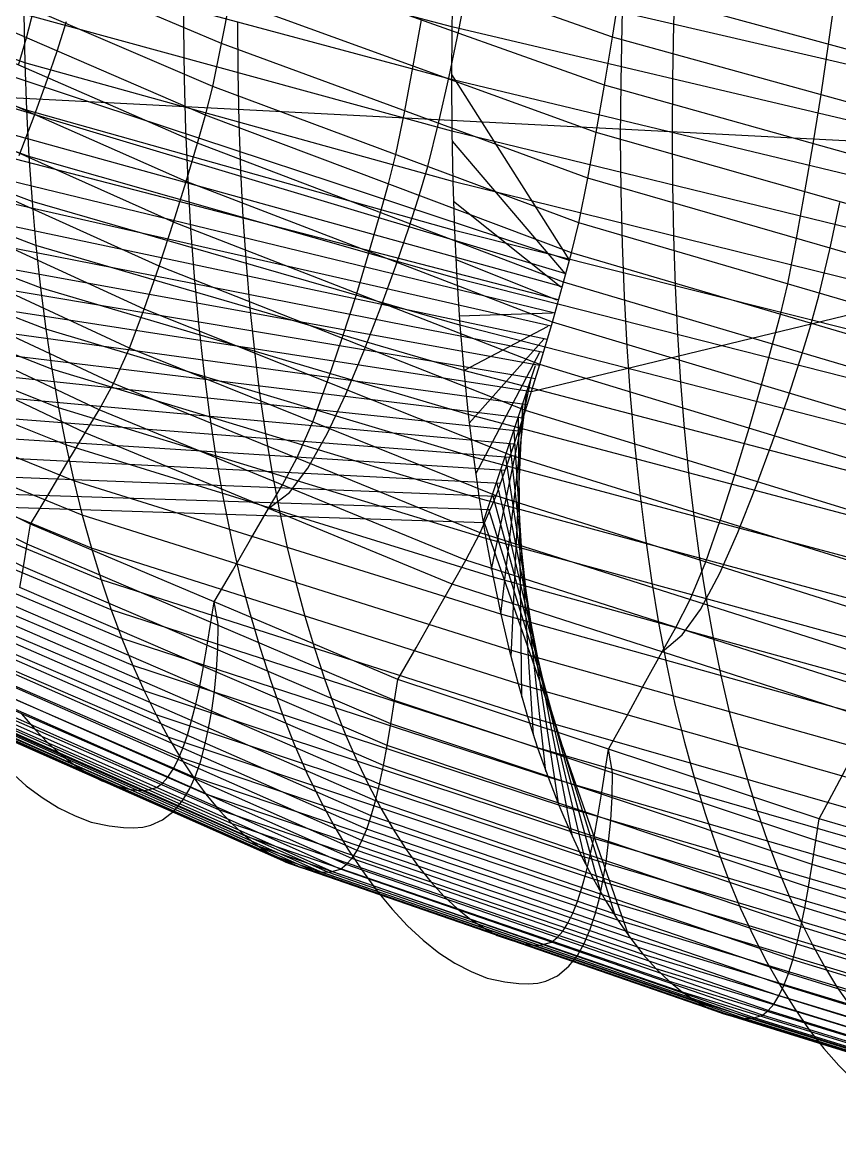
# Model space of a CAD drawing. Extents: x -530 to 530, y -2 to 255.
# Drawn here: x -439.52 to -407.68, y 42.26 to 86.35 of the extents above; entities that cross this region are included whole.
import ezdxf

# ---------------------------------------------------------------- set-up
doc = ezdxf.new("R2010")
doc.units = 0
doc.header["$MEASUREMENT"] = 0
doc.layers.add('default', color=7, linetype='Continuous')

msp = doc.modelspace()

# ---------------------------------------------------------------- linework, layer by layer
at = {"layer": 'default', "color": 3, "linetype": 'Continuous'}
for p, q in [((-431.764, 85.534, 181.745), (-445.717, 91.441, 195.62)), ((-416.525, 85.787, 167.937), (-430.787, 90.816, 182.266)), ((-432.112, 83.864, 181.542), (-446.065, 89.849, 195.442)), ((-418.206, 77.071, 166.852), (-453.791, 88.818, 160.356)), ((-432.4, 82.743, 181.354), (-446.352, 88.78, 195.277)), ((-416.837, 83.905, 167.757), (-431.101, 89.01, 182.107)), ((-432.712, 81.647, 181.141), (-446.664, 87.736, 195.088)), ((-416.525, 85.787, 167.937), (-416.226, 87.716, 168.1)), ((-399.973, 83.291, 155.194), (-416.226, 87.716, 168.1)), ((-418.345, 76.559, 166.747), (-453.709, 87.153, 160.566)), ((-431.764, 85.534, 181.745), (-431.428, 87.248, 181.933)), ((-417.16, 82.068, 167.561), (-431.428, 87.248, 181.933)), ((-433.151, 80.154, 180.837), (-447.103, 86.313, 194.818)), ((-418.486, 76.047, 166.639), (-453.624, 85.764, 160.756)), ((-416.837, 83.905, 167.757), (-416.525, 85.787, 167.937)), ((-400.266, 81.292, 155.011), (-416.525, 85.787, 167.937)), ((-432.112, 83.864, 181.542), (-431.764, 85.534, 181.745)), ((-417.494, 80.282, 167.35), (-431.764, 85.534, 181.745)), ((-433.641, 78.563, 180.493), (-447.593, 84.796, 194.512)), ((-418.629, 75.535, 166.528), (-453.536, 84.586, 160.934)), ((-432.4, 82.743, 181.354), (-432.112, 83.864, 181.542)), ((-417.84, 78.542, 167.123), (-432.112, 83.864, 181.542)), ((-417.16, 82.068, 167.561), (-416.837, 83.905, 167.757)), ((-400.572, 79.341, 154.81), (-416.837, 83.905, 167.757)), ((-418.773, 75.023, 166.417), (-453.43, 83.438, 161.125)), ((-434.205, 76.851, 180.086), (-448.157, 83.166, 194.15)), ((-432.712, 81.647, 181.141), (-432.4, 82.743, 181.354)), ((-418.125, 77.372, 166.915), (-432.4, 82.743, 181.354)), ((-418.918, 74.511, 166.305), (-453.31, 82.313, 161.329)), ((-417.494, 80.282, 167.35), (-417.16, 82.068, 167.561)), ((-400.889, 77.438, 154.591), (-417.16, 82.068, 167.561)), ((-433.151, 80.154, 180.837), (-432.712, 81.647, 181.141)), ((-418.434, 76.23, 166.679), (-432.712, 81.647, 181.141)), ((-419.068, 73.999, 166.187), (-453.179, 81.208, 161.541)), ((-434.791, 75.178, 179.655), (-448.742, 81.571, 193.766)), ((-417.84, 78.542, 167.123), (-417.494, 80.282, 167.35)), ((-401.216, 75.586, 154.357), (-417.494, 80.282, 167.35)), ((-419.218, 73.488, 166.07), (-453.035, 80.125, 161.765)), ((-435.363, 73.656, 179.227), (-449.313, 80.121, 193.384)), ((-433.641, 78.563, 180.493), (-433.151, 80.154, 180.837)), ((-418.871, 74.673, 166.342), (-433.151, 80.154, 180.837)), ((-419.369, 72.976, 165.951), (-452.873, 79.073, 162.003)), ((-435.983, 72.273, 178.741), (-449.933, 78.803, 192.95)), ((-434.205, 76.851, 180.086), (-433.641, 78.563, 180.493)), ((-419.357, 73.014, 165.961), (-433.641, 78.563, 180.493)), ((-418.125, 77.372, 166.915), (-417.84, 78.542, 167.123)), ((-401.555, 73.783, 154.105), (-417.84, 78.542, 167.123)), ((-419.53, 72.465, 165.822), (-452.701, 78.041, 162.249)), ((-436.546, 71.256, 178.281), (-450.495, 77.835, 192.537)), ((-418.434, 76.23, 166.679), (-418.125, 77.372, 166.915)), ((-401.835, 72.57, 153.876), (-418.125, 77.372, 166.915)), ((-419.69, 71.953, 165.694), (-452.519, 77.029, 162.504)), ((-437.089, 70.36, 177.831), (-451.037, 76.983, 192.133)), ((-434.791, 75.178, 179.655), (-434.205, 76.851, 180.086)), ((-419.917, 71.23, 165.511), (-434.205, 76.851, 180.086)), ((-419.851, 71.442, 165.565), (-452.289, 75.912, 162.812)), ((-418.871, 74.673, 166.342), (-418.434, 76.23, 166.679)), ((-402.139, 71.386, 153.616), (-418.434, 76.23, 166.679)), ((-435.363, 73.656, 179.227), (-434.791, 75.178, 179.655)), ((-420.499, 69.485, 165.036), (-434.791, 75.178, 179.655)), ((-420.017, 70.931, 165.43), (-452.045, 74.826, 163.132)), ((-419.357, 73.014, 165.961), (-418.871, 74.673, 166.342)), ((-402.567, 69.772, 153.246), (-418.871, 74.673, 166.342)), ((-420.188, 70.42, 165.291), (-451.786, 73.773, 163.463)), ((-435.983, 72.273, 178.741), (-435.363, 73.656, 179.227)), ((-421.067, 67.897, 164.564), (-435.363, 73.656, 179.227)), ((-419.917, 71.23, 165.511), (-419.357, 73.014, 165.961)), ((-403.044, 68.051, 152.828), (-419.357, 73.014, 165.961)), ((-420.358, 69.909, 165.152), (-451.514, 72.751, 163.804)), ((-436.546, 71.256, 178.281), (-435.983, 72.273, 178.741)), ((-421.683, 66.454, 164.029), (-435.983, 72.273, 178.741)), ((-420.53, 69.398, 165.01), (-451.229, 71.761, 164.155)), ((-437.089, 70.36, 177.831), (-436.546, 71.256, 178.281)), ((-422.242, 65.392, 163.524), (-436.546, 71.256, 178.281)), ((-420.499, 69.485, 165.036), (-419.917, 71.23, 165.511)), ((-403.594, 66.2, 152.335), (-419.917, 71.23, 165.511)), ((-420.713, 68.887, 164.858), (-450.927, 70.815, 164.52)), ((-422.782, 64.457, 163.03), (-437.089, 70.36, 177.831)), ((-420.895, 68.377, 164.706), (-450.613, 69.902, 164.893)), ((-421.067, 67.897, 164.564), (-420.499, 69.485, 165.036)), ((-404.165, 64.39, 151.815), (-420.499, 69.485, 165.036)), ((-421.08, 67.867, 164.552), (-450.288, 69.022, 165.274)), ((-421.297, 67.357, 164.364), (-449.985, 68.253, 165.625)), ((-421.514, 66.848, 164.175), (-449.767, 67.742, 165.874)), ((-421.683, 66.454, 164.029), (-421.067, 67.897, 164.564)), ((-404.722, 62.744, 151.298), (-421.067, 67.897, 164.564)), ((-422.242, 65.392, 163.524), (-421.683, 66.454, 164.029)), ((-405.326, 61.246, 150.714), (-421.683, 66.454, 164.029)), ((-422.782, 64.457, 163.03), (-422.242, 65.392, 163.524)), ((-405.875, 60.144, 150.163), (-422.242, 65.392, 163.524)), ((-406.404, 59.173, 149.626), (-422.782, 64.457, 163.03))]:
    msp.add_line(p, q, dxfattribs=at)
at = {"layer": 'default', "color": 5, "linetype": 'Continuous'}
for p, q in [((-422.785, 86.184, 128.483), (-439.469, 90.603, 143.414)), ((-439.437, 84.781, 143.905), (-453.832, 89.949, 160.227)), ((-422.802, 84.128, 128.625), (-439.486, 88.618, 143.552)), ((-422.744, 88.283, 128.365), (-422.785, 86.184, 128.483)), ((-405.545, 84.291, 113.282), (-422.744, 88.283, 128.365)), ((-439.372, 82.93, 144.119), (-453.767, 88.171, 160.429)), ((-439.278, 81.127, 144.36), (-453.674, 86.439, 160.656)), ((-439.475, 86.677, 143.716), (-439.437, 84.781, 143.905)), ((-422.79, 82.118, 128.796), (-439.475, 86.677, 143.716)), ((-422.785, 86.184, 128.483), (-422.802, 84.128, 128.625)), ((-405.585, 82.124, 113.402), (-422.785, 86.184, 128.483)), ((-439.155, 79.369, 144.627), (-453.551, 84.75, 160.906)), ((-439.437, 84.781, 143.905), (-439.372, 82.93, 144.119)), ((-422.753, 80.154, 128.994), (-439.437, 84.781, 143.905)), ((-422.802, 84.128, 128.625), (-422.79, 82.118, 128.796)), ((-405.601, 80.002, 113.548), (-422.802, 84.128, 128.625)), ((-439.004, 77.661, 144.92), (-453.4, 83.11, 161.18)), ((-439.372, 82.93, 144.119), (-439.278, 81.127, 144.36)), ((-422.689, 78.237, 129.219), (-439.372, 82.93, 144.119)), ((-422.79, 82.118, 128.796), (-422.753, 80.154, 128.994)), ((-405.589, 77.927, 113.726), (-422.79, 82.118, 128.796)), ((-438.826, 76.003, 145.239), (-453.221, 81.517, 161.477)), ((-439.278, 81.127, 144.36), (-439.155, 79.369, 144.627)), ((-422.596, 76.37, 129.474), (-439.278, 81.127, 144.36)), ((-438.62, 74.394, 145.582), (-453.014, 79.971, 161.797)), ((-422.753, 80.154, 128.994), (-422.689, 78.237, 129.219)), ((-405.552, 75.901, 113.932), (-422.753, 80.154, 128.994)), ((-439.155, 79.369, 144.627), (-439.004, 77.661, 144.92)), ((-422.476, 74.55, 129.757), (-439.155, 79.369, 144.627)), ((-438.385, 72.837, 145.951), (-452.779, 78.475, 162.14)), ((-422.689, 78.237, 129.219), (-422.596, 76.37, 129.474)), ((-405.489, 73.922, 114.168), (-422.689, 78.237, 129.219)), ((-439.004, 77.661, 144.92), (-438.826, 76.003, 145.239)), ((-422.328, 72.781, 130.068), (-439.004, 77.661, 144.92)), ((-438.126, 71.332, 146.342), (-452.519, 77.029, 162.504)), ((-422.596, 76.37, 129.474), (-422.476, 74.55, 129.757)), ((-405.398, 71.995, 114.435), (-422.596, 76.37, 129.474)), ((-438.826, 76.003, 145.239), (-438.62, 74.394, 145.582)), ((-422.152, 71.065, 130.407), (-438.826, 76.003, 145.239)), ((-437.84, 69.88, 146.758), (-452.232, 75.633, 162.889)), ((-422.476, 74.55, 129.757), (-422.328, 72.781, 130.068)), ((-405.28, 70.116, 114.733), (-422.476, 74.55, 129.757)), ((-437.53, 68.482, 147.194), (-451.92, 74.289, 163.294)), ((-438.62, 74.394, 145.582), (-438.385, 72.837, 145.951)), ((-421.95, 69.399, 130.773), (-438.62, 74.394, 145.582)), ((-439.343, 66.007, 176.011), (-453.289, 72.838, 190.502)), ((-437.196, 67.14, 147.65), (-451.586, 72.999, 163.716)), ((-438.385, 72.837, 145.951), (-438.126, 71.332, 146.342)), ((-421.72, 67.787, 131.167), (-438.385, 72.837, 145.951)), ((-422.328, 72.781, 130.068), (-422.152, 71.065, 130.407)), ((-405.135, 68.292, 115.062), (-422.328, 72.781, 130.068)), ((-439.486, 65.135, 175.942), (-453.432, 72.006, 190.443)), ((-436.842, 65.852, 148.124), (-451.229, 71.761, 164.155)), ((-438.126, 71.332, 146.342), (-437.84, 69.88, 146.758)), ((-421.465, 66.23, 131.586), (-438.126, 71.332, 146.342)), ((-422.152, 71.065, 130.407), (-421.95, 69.399, 130.773)), ((-404.963, 66.521, 115.42), (-422.152, 71.065, 130.407)), ((-436.465, 64.623, 148.617), (-450.851, 70.579, 164.611)), ((-437.84, 69.88, 146.758), (-437.53, 68.482, 147.194)), ((-421.184, 64.727, 132.03), (-437.84, 69.88, 146.758)), ((-436.07, 63.45, 149.125), (-450.454, 69.451, 165.081)), ((-421.95, 69.399, 130.773), (-421.72, 67.787, 131.167)), ((-404.765, 64.802, 115.808), (-421.95, 69.399, 130.773)), ((-435.657, 62.337, 149.648), (-450.039, 68.38, 165.563)), ((-437.53, 68.482, 147.194), (-437.196, 67.14, 147.65)), ((-420.879, 63.28, 132.498), (-437.53, 68.482, 147.194)), ((-421.72, 67.787, 131.167), (-421.465, 66.23, 131.586)), ((-404.54, 63.139, 116.225), (-421.72, 67.787, 131.167)), ((-435.227, 61.283, 150.183), (-449.607, 67.366, 166.057)), ((-437.196, 67.14, 147.65), (-436.842, 65.852, 148.124)), ((-420.552, 61.892, 132.987), (-437.196, 67.14, 147.65)), ((-439.343, 66.007, 176.011), (-439.211, 66.791, 176.076)), ((-434.782, 60.291, 150.729), (-449.16, 66.411, 166.561)), ((-421.465, 66.23, 131.586), (-421.184, 64.727, 132.03)), ((-404.291, 61.533, 116.669), (-421.465, 66.23, 131.586)), ((-439.486, 65.135, 175.942), (-439.343, 66.007, 176.011)), ((-425.021, 59.913, 161.03), (-439.343, 66.007, 176.011)), ((-436.842, 65.852, 148.124), (-436.465, 64.623, 148.617)), ((-420.204, 60.56, 133.496), (-436.842, 65.852, 148.124)), ((-434.323, 59.359, 151.286), (-448.699, 65.515, 167.074)), ((-439.631, 64.324, 175.866), (-439.486, 65.135, 175.942)), ((-425.163, 59.005, 160.953), (-439.486, 65.135, 175.942)), ((-433.852, 58.49, 151.849), (-448.226, 64.678, 167.594)), ((-436.465, 64.623, 148.617), (-436.07, 63.45, 149.125)), ((-419.834, 59.288, 134.025), (-436.465, 64.623, 148.617)), ((-421.184, 64.727, 132.03), (-420.879, 63.28, 132.498)), ((-404.017, 59.982, 117.141), (-421.184, 64.727, 132.03)), ((-425.307, 58.159, 160.867), (-439.631, 64.324, 175.866)), ((-433.372, 57.683, 152.418), (-447.743, 63.901, 168.119)), ((-425.456, 57.377, 160.772), (-439.781, 63.573, 175.782)), ((-432.879, 56.941, 152.995), (-447.248, 63.186, 168.65)), ((-436.07, 63.45, 149.125), (-435.657, 62.337, 149.648)), ((-419.446, 58.075, 134.571), (-436.07, 63.45, 149.125)), ((-420.879, 63.28, 132.498), (-420.552, 61.892, 132.987)), ((-403.719, 58.49, 117.638), (-420.879, 63.28, 132.498)), ((-425.61, 56.659, 160.666), (-439.937, 62.884, 175.687)), ((-432.379, 56.264, 153.574), (-446.745, 62.534, 169.183)), ((-425.77, 56.008, 160.55), (-440.097, 62.26, 175.582)), ((-435.657, 62.337, 149.648), (-435.227, 61.283, 150.183)), ((-419.04, 56.924, 135.133), (-435.657, 62.337, 149.648)), ((-431.872, 55.652, 154.156), (-446.235, 61.945, 169.719)), ((-420.552, 61.892, 132.987), (-420.204, 60.56, 133.496)), ((-403.4, 57.058, 118.158), (-420.552, 61.892, 132.987)), ((-431.357, 55.107, 154.74), (-445.718, 61.419, 170.256)), ((-425.936, 55.423, 160.421), (-440.265, 61.698, 175.465)), ((-430.837, 54.63, 155.326), (-445.194, 60.958, 170.795)), ((-426.11, 54.904, 160.278), (-440.44, 61.201, 175.336)), ((-435.227, 61.283, 150.183), (-434.782, 60.291, 150.729)), ((-418.619, 55.834, 135.708), (-435.227, 61.283, 150.183)), ((-430.314, 54.219, 155.909), (-444.668, 60.562, 171.331)), ((-426.293, 54.454, 160.121), (-440.625, 60.77, 175.193)), ((-425.021, 59.913, 161.03), (-424.89, 60.731, 161.104)), ((-420.204, 60.56, 133.496), (-419.834, 59.288, 134.025)), ((-403.06, 55.685, 118.7), (-420.204, 60.56, 133.496)), ((-429.776, 53.879, 156.501), (-444.128, 60.232, 171.875)), ((-429.267, 53.608, 157.058), (-443.616, 59.97, 172.387)), ((-426.691, 53.759, 159.756), (-441.025, 60.104, 174.861)), ((-426.487, 54.071, 159.947), (-440.82, 60.403, 175.035)), ((-434.782, 60.291, 150.729), (-434.323, 59.359, 151.286)), ((-418.182, 54.808, 136.296), (-434.782, 60.291, 150.729)), ((-428.676, 53.406, 157.695), (-443.022, 59.774, 172.972)), ((-428.204, 53.279, 158.203), (-442.547, 59.65, 173.438)), ((-427.907, 53.239, 158.518), (-442.248, 59.61, 173.727)), ((-427.626, 53.221, 158.815), (-441.966, 59.591, 173.999)), ((-427.471, 53.251, 158.976), (-441.81, 59.619, 174.147)), ((-427.135, 53.346, 159.322), (-441.472, 59.71, 174.464)), ((-426.906, 53.516, 159.55), (-441.241, 59.872, 174.672)), ((-425.163, 59.005, 160.953), (-425.021, 59.913, 161.03)), ((-408.602, 54.458, 147.445), (-425.021, 59.913, 161.03)), ((-434.323, 59.359, 151.286), (-433.852, 58.49, 151.849)), ((-417.731, 53.845, 136.895), (-434.323, 59.359, 151.286)), ((-419.834, 59.288, 134.025), (-419.446, 58.075, 134.571)), ((-402.699, 54.374, 119.264), (-419.834, 59.288, 134.025)), ((-425.307, 58.159, 160.867), (-425.163, 59.005, 160.953)), ((-408.741, 53.516, 147.358), (-425.163, 59.005, 160.953)), ((-433.852, 58.49, 151.849), (-433.372, 57.683, 152.418)), ((-417.269, 52.947, 137.502), (-433.852, 58.49, 151.849)), ((-425.456, 57.377, 160.772), (-425.307, 58.159, 160.867)), ((-408.882, 52.64, 147.263), (-425.307, 58.159, 160.867)), ((-419.446, 58.075, 134.571), (-419.04, 56.924, 135.133)), ((-402.32, 53.123, 119.846), (-419.446, 58.075, 134.571)), ((-433.372, 57.683, 152.418), (-432.879, 56.941, 152.995)), ((-416.797, 52.113, 138.116), (-433.372, 57.683, 152.418)), ((-425.61, 56.659, 160.666), (-425.456, 57.377, 160.772)), ((-409.028, 51.829, 147.157), (-425.456, 57.377, 160.772)), ((-432.879, 56.941, 152.995), (-432.379, 56.264, 153.574)), ((-416.314, 51.346, 138.737), (-432.879, 56.941, 152.995)), ((-419.04, 56.924, 135.133), (-418.619, 55.834, 135.708)), ((-401.924, 51.937, 120.445), (-419.04, 56.924, 135.133)), ((-425.77, 56.008, 160.55), (-425.61, 56.659, 160.666)), ((-409.179, 51.085, 147.04), (-425.61, 56.659, 160.666)), ((-432.379, 56.264, 153.574), (-431.872, 55.652, 154.156)), ((-415.823, 50.648, 139.362), (-432.379, 56.264, 153.574)), ((-425.936, 55.423, 160.421), (-425.77, 56.008, 160.55)), ((-409.336, 50.41, 146.912), (-425.77, 56.008, 160.55)), ((-431.872, 55.652, 154.156), (-431.357, 55.107, 154.74)), ((-415.325, 50.016, 139.99), (-431.872, 55.652, 154.156)), ((-418.619, 55.834, 135.708), (-418.182, 54.808, 136.296)), ((-401.512, 50.813, 121.059), (-418.619, 55.834, 135.708)), ((-426.11, 54.904, 160.278), (-425.936, 55.423, 160.421)), ((-409.499, 49.803, 146.77), (-425.936, 55.423, 160.421)), ((-408.602, 54.458, 147.445), (-408.473, 55.305, 147.528)), ((-431.357, 55.107, 154.74), (-430.837, 54.63, 155.326)), ((-414.82, 49.453, 140.62), (-431.357, 55.107, 154.74)), ((-426.293, 54.454, 160.121), (-426.11, 54.904, 160.278)), ((-409.67, 49.265, 146.614), (-426.11, 54.904, 160.278)), ((-418.182, 54.808, 136.296), (-417.731, 53.845, 136.895)), ((-401.085, 49.756, 121.686), (-418.182, 54.808, 136.296)), ((-430.837, 54.63, 155.326), (-430.314, 54.219, 155.909)), ((-414.309, 48.961, 141.252), (-430.837, 54.63, 155.326)), ((-426.487, 54.071, 159.947), (-426.293, 54.454, 160.121)), ((-409.85, 48.798, 146.442), (-426.293, 54.454, 160.121)), ((-408.741, 53.516, 147.358), (-408.602, 54.458, 147.445)), ((-391.741, 49.434, 133.642), (-408.602, 54.458, 147.445)), ((-430.314, 54.219, 155.909), (-429.776, 53.879, 156.501)), ((-413.795, 48.538, 141.882), (-430.314, 54.219, 155.909)), ((-429.776, 53.879, 156.501), (-429.267, 53.608, 157.058)), ((-413.267, 48.188, 142.522), (-429.776, 53.879, 156.501)), ((-426.691, 53.759, 159.756), (-426.487, 54.071, 159.947)), ((-410.04, 48.401, 146.252), (-426.487, 54.071, 159.947)), ((-417.731, 53.845, 136.895), (-417.269, 52.947, 137.502)), ((-400.646, 48.764, 122.326), (-417.731, 53.845, 136.895)), ((-429.267, 53.608, 157.058), (-428.676, 53.406, 157.695)), ((-412.768, 47.909, 143.124), (-429.267, 53.608, 157.058)), ((-428.676, 53.406, 157.695), (-428.204, 53.279, 158.203)), ((-412.189, 47.702, 143.813), (-428.676, 53.406, 157.695)), ((-427.135, 53.346, 159.322), (-426.906, 53.516, 159.55)), ((-426.906, 53.516, 159.55), (-426.691, 53.759, 159.756)), ((-410.451, 47.824, 145.821), (-426.906, 53.516, 159.55)), ((-410.24, 48.077, 146.045), (-426.691, 53.759, 159.756)), ((-408.882, 52.64, 147.263), (-408.741, 53.516, 147.358)), ((-391.876, 48.462, 133.546), (-408.741, 53.516, 147.358)), ((-428.204, 53.279, 158.203), (-427.907, 53.239, 158.518)), ((-411.725, 47.573, 144.362), (-428.204, 53.279, 158.203)), ((-427.907, 53.239, 158.518), (-427.626, 53.221, 158.815)), ((-411.433, 47.533, 144.703), (-427.907, 53.239, 158.518)), ((-427.626, 53.221, 158.815), (-427.471, 53.251, 158.976)), ((-411.158, 47.515, 145.025), (-427.626, 53.221, 158.815)), ((-427.471, 53.251, 158.976), (-427.135, 53.346, 159.322)), ((-411.005, 47.547, 145.199), (-427.471, 53.251, 158.976)), ((-410.676, 47.647, 145.574), (-427.135, 53.346, 159.322)), ((-417.269, 52.947, 137.502), (-416.797, 52.113, 138.116)), ((-400.195, 47.839, 122.974), (-417.269, 52.947, 137.502)), ((-409.028, 51.829, 147.157), (-408.882, 52.64, 147.263)), ((-392.014, 47.557, 133.44), (-408.882, 52.64, 147.263)), ((-416.797, 52.113, 138.116), (-416.314, 51.346, 138.737)), ((-399.734, 46.98, 123.629), (-416.797, 52.113, 138.116)), ((-409.179, 51.085, 147.04), (-409.028, 51.829, 147.157)), ((-392.156, 46.719, 133.325), (-409.028, 51.829, 147.157)), ((-416.314, 51.346, 138.737), (-415.823, 50.648, 139.362)), ((-399.263, 46.19, 124.293), (-416.314, 51.346, 138.737)), ((-409.336, 50.41, 146.912), (-409.179, 51.085, 147.04)), ((-392.303, 45.95, 133.197), (-409.179, 51.085, 147.04)), ((-415.823, 50.648, 139.362), (-415.325, 50.016, 139.99)), ((-398.784, 45.472, 124.961), (-415.823, 50.648, 139.362)), ((-409.499, 49.803, 146.77), (-409.336, 50.41, 146.912)), ((-392.456, 45.253, 133.057), (-409.336, 50.41, 146.912)), ((-415.325, 50.016, 139.99), (-414.82, 49.453, 140.62)), ((-398.297, 44.822, 125.633), (-415.325, 50.016, 139.99)), ((-414.82, 49.453, 140.62), (-414.309, 48.961, 141.252)), ((-397.805, 44.243, 126.307), (-414.82, 49.453, 140.62)), ((-409.67, 49.265, 146.614), (-409.499, 49.803, 146.77)), ((-392.615, 44.626, 132.904), (-409.499, 49.803, 146.77)), ((-414.309, 48.961, 141.252), (-413.795, 48.538, 141.882)), ((-397.306, 43.737, 126.983), (-414.309, 48.961, 141.252)), ((-409.85, 48.798, 146.442), (-409.67, 49.265, 146.614)), ((-392.781, 44.07, 132.735), (-409.67, 49.265, 146.614)), ((-413.795, 48.538, 141.882), (-413.267, 48.188, 142.522)), ((-396.805, 43.303, 127.657), (-413.795, 48.538, 141.882)), ((-410.04, 48.401, 146.252), (-409.85, 48.798, 146.442)), ((-392.957, 43.587, 132.549), (-409.85, 48.798, 146.442)), ((-413.267, 48.188, 142.522), (-412.768, 47.909, 143.124)), ((-396.29, 42.943, 128.343), (-413.267, 48.188, 142.522)), ((-410.451, 47.824, 145.821), (-410.24, 48.077, 146.045)), ((-410.24, 48.077, 146.045), (-410.04, 48.401, 146.252)), ((-393.337, 42.841, 132.121), (-410.24, 48.077, 146.045)), ((-393.142, 43.176, 132.344), (-410.04, 48.401, 146.252)), ((-412.768, 47.909, 143.124), (-412.189, 47.702, 143.813)), ((-395.803, 42.657, 128.988), (-412.768, 47.909, 143.124)), ((-412.189, 47.702, 143.813), (-411.725, 47.573, 144.362)), ((-395.238, 42.447, 129.726), (-412.189, 47.702, 143.813)), ((-411.005, 47.547, 145.199), (-410.676, 47.647, 145.574)), ((-410.676, 47.647, 145.574), (-410.451, 47.824, 145.821)), ((-393.762, 42.396, 131.614), (-410.676, 47.647, 145.574)), ((-393.543, 42.58, 131.879), (-410.451, 47.824, 145.821)), ((-411.725, 47.573, 144.362), (-411.433, 47.533, 144.703)), ((-394.785, 42.315, 130.314), (-411.725, 47.573, 144.362)), ((-411.433, 47.533, 144.703), (-411.158, 47.515, 145.025)), ((-394.501, 42.274, 130.68), (-411.433, 47.533, 144.703)), ((-411.158, 47.515, 145.025), (-411.005, 47.547, 145.199)), ((-394.232, 42.257, 131.025), (-411.158, 47.515, 145.025)), ((-394.083, 42.291, 131.212), (-411.005, 47.547, 145.199))]:
    msp.add_line(p, q, dxfattribs=at)
at = {"layer": 'default', "color": 4, "linetype": 'Continuous'}
for p, q in [((-433.228, 88.279, 133.642), (-433.246, 86.198, 133.787)), ((-416.096, 88.45, 118.285), (-416.165, 86.219, 118.378)), ((-422.517, 86.057, 176.427), (-422.155, 87.922, 176.645)), ((-438.175, 85.23, 189.46), (-437.815, 86.397, 189.703)), ((-433.246, 86.198, 133.787), (-433.22, 84.161, 133.975)), ((-422.896, 84.242, 176.189), (-422.517, 86.057, 176.427)), ((-416.165, 86.219, 118.378), (-416.206, 84.029, 118.499)), ((-438.55, 84.144, 189.2), (-438.175, 85.23, 189.46)), ((-423.296, 82.479, 175.926), (-422.896, 84.242, 176.189)), ((-422.8, 84.326, 128.611), (-418.206, 77.071, 166.852)), ((-439.069, 82.701, 188.84), (-438.55, 84.144, 189.2)), ((-433.22, 84.161, 133.975), (-433.169, 82.168, 134.189)), ((-416.206, 84.029, 118.499), (-416.224, 81.879, 118.649)), ((-439.656, 81.162, 188.426), (-439.069, 82.701, 188.84)), ((-423.727, 80.737, 175.637), (-423.296, 82.479, 175.926)), ((-433.169, 82.168, 134.189), (-433.089, 80.215, 134.431)), ((-422.783, 81.725, 128.836), (-418.372, 76.56, 166.719)), ((-416.224, 81.879, 118.649), (-416.205, 79.772, 118.836)), ((-424.084, 79.517, 175.368), (-423.727, 80.737, 175.637)), ((-433.089, 80.215, 134.431), (-432.98, 78.308, 134.703)), ((-424.455, 78.381, 175.08), (-424.084, 79.517, 175.368)), ((-422.727, 79.388, 129.084), (-418.537, 76.049, 166.585)), ((-416.205, 79.772, 118.836), (-416.154, 77.713, 119.06)), ((-408.057, 77.501, 162.328), (-407.663, 79.333, 162.619)), ((-432.98, 78.308, 134.703), (-432.84, 76.445, 135.004)), ((-424.97, 76.871, 174.682), (-424.455, 78.381, 175.08)), ((-416.154, 77.713, 119.06), (-416.077, 75.695, 119.314)), ((-408.482, 75.69, 162.009), (-408.057, 77.501, 162.328)), ((-425.553, 75.26, 174.225), (-424.97, 76.871, 174.682)), ((-422.633, 77.117, 129.372), (-418.703, 75.538, 166.451)), ((-432.84, 76.445, 135.004), (-432.672, 74.632, 135.332)), ((-416.077, 75.695, 119.314), (-415.969, 73.725, 119.6)), ((-408.833, 74.423, 161.713), (-408.482, 75.69, 162.009)), ((-426.225, 73.538, 173.684), (-425.553, 75.26, 174.225)), ((-422.5, 74.914, 129.701), (-418.868, 75.027, 166.317)), ((-432.672, 74.632, 135.332), (-432.474, 72.868, 135.69)), ((-422.328, 72.781, 130.068), (-419.033, 74.516, 166.183)), ((-409.199, 73.243, 161.397), (-408.833, 74.423, 161.713)), ((-422.112, 70.732, 130.48), (-419.199, 74.004, 166.049)), ((-415.969, 73.725, 119.6), (-415.833, 71.8, 119.917)), ((-426.926, 71.866, 173.11), (-426.225, 73.538, 173.684)), ((-421.858, 68.754, 130.931), (-419.364, 73.493, 165.915)), ((-409.707, 71.672, 160.96), (-409.199, 73.243, 161.397)), ((-432.474, 72.868, 135.69), (-432.248, 71.15, 136.076)), ((-421.567, 66.853, 131.418), (-419.53, 72.982, 165.782)), ((-421.24, 65.028, 131.941), (-419.695, 72.471, 165.648)), ((-420.879, 63.28, 132.498), (-419.86, 71.96, 165.514)), ((-427.633, 70.341, 172.523), (-426.926, 71.866, 173.11)), ((-420.482, 61.625, 133.089), (-420.026, 71.449, 165.38)), ((-415.833, 71.8, 119.917), (-415.668, 69.927, 120.265)), ((-410.282, 69.997, 160.458), (-409.707, 71.672, 160.96)), ((-432.248, 71.15, 136.076), (-431.998, 69.483, 136.483)), ((-420.056, 60.051, 133.707), (-420.191, 70.938, 165.246)), ((-428.409, 68.971, 171.85), (-427.633, 70.341, 172.523)), ((-419.601, 58.56, 134.353), (-420.357, 70.426, 165.112)), ((-419.122, 57.154, 135.02), (-420.522, 69.915, 164.978)), ((-415.668, 69.927, 120.265), (-415.475, 68.105, 120.644)), ((-410.945, 68.206, 159.865), (-410.282, 69.997, 160.458)), ((-431.998, 69.483, 136.483), (-431.715, 67.87, 136.924)), ((-418.619, 55.834, 135.708), (-420.687, 69.404, 164.845)), ((-429.12, 68.022, 171.203), (-428.409, 68.971, 171.85)), ((-418.091, 54.615, 136.416), (-420.853, 68.893, 164.711)), ((-417.546, 53.486, 137.138), (-421.018, 68.382, 164.577)), ((-429.935, 67.409, 170.43), (-429.12, 68.022, 171.203)), ((-415.475, 68.105, 120.644), (-415.253, 66.331, 121.054)), ((-411.637, 66.467, 159.236), (-410.945, 68.206, 159.865)), ((-431.715, 67.87, 136.924), (-431.403, 66.309, 137.391)), ((-416.986, 52.446, 137.87), (-421.184, 67.871, 164.443)), ((-430.64, 66.193, 169.817), (-429.935, 67.409, 170.43)), ((-416.41, 51.499, 138.613), (-421.349, 67.359, 164.309)), ((-415.89, 50.744, 139.276), (-421.514, 66.848, 164.175)), ((-431.403, 66.309, 137.391), (-431.065, 64.804, 137.883)), ((-431.345, 64.977, 169.203), (-430.64, 66.193, 169.817)), ((-415.253, 66.331, 121.054), (-415.003, 64.612, 121.494)), ((-412.336, 64.882, 158.593), (-411.637, 66.467, 159.236)), ((-432.051, 63.761, 168.59), (-431.345, 64.977, 169.203)), ((-413.102, 63.46, 157.856), (-412.336, 64.882, 158.593)), ((-431.065, 64.804, 137.883), (-430.685, 63.368, 138.416)), ((-415.003, 64.612, 121.494), (-414.732, 62.944, 121.955)), ((-431.896, 62.889, 168.814), (-432.051, 63.761, 168.59)), ((-430.685, 63.368, 138.416), (-430.28, 61.99, 138.973)), ((-413.807, 62.478, 157.147), (-413.102, 63.46, 157.856)), ((-431.909, 61.962, 168.875), (-431.896, 62.889, 168.814)), ((-414.732, 62.944, 121.955), (-414.427, 61.332, 122.453)), ((-414.593, 61.815, 156.328), (-413.807, 62.478, 157.147)), ((-431.967, 61.093, 168.885), (-431.909, 61.962, 168.875)), ((-430.28, 61.99, 138.973), (-429.85, 60.672, 139.551)), ((-415.289, 60.549, 155.657), (-414.593, 61.815, 156.328)), ((-414.427, 61.332, 122.453), (-414.096, 59.779, 122.978)), ((-432.048, 60.28, 168.867), (-431.967, 61.093, 168.885)), ((-429.85, 60.672, 139.551), (-429.406, 59.41, 140.142)), ((-415.985, 59.284, 154.987), (-415.289, 60.549, 155.657)), ((-432.151, 59.524, 168.824), (-432.048, 60.28, 168.867)), ((-414.096, 59.779, 122.978), (-413.724, 58.297, 123.547)), ((-432.273, 58.823, 168.757), (-432.151, 59.524, 168.824)), ((-429.406, 59.41, 140.142), (-428.937, 58.214, 140.754)), ((-416.682, 58.018, 154.316), (-415.985, 59.284, 154.987)), ((-432.415, 58.171, 168.666), (-432.273, 58.823, 168.757)), ((-428.937, 58.214, 140.754), (-428.449, 57.081, 141.384)), ((-413.724, 58.297, 123.547), (-413.328, 56.875, 124.142)), ((-432.58, 57.566, 168.548), (-432.415, 58.171, 168.666)), ((-416.528, 57.113, 154.557), (-416.682, 58.018, 154.316)), ((-432.775, 57.008, 168.396), (-432.58, 57.566, 168.548)), ((-440, 57.143, 161.124), (-439.383, 56.595, 161.787)), ((-433.006, 56.491, 168.205), (-432.775, 57.008, 168.396)), ((-428.449, 57.081, 141.384), (-427.93, 56.025, 142.04)), ((-416.541, 56.15, 154.619), (-416.528, 57.113, 154.557)), ((-439.383, 56.595, 161.787), (-438.756, 56.128, 162.455)), ((-433.282, 56.026, 167.966), (-433.006, 56.491, 168.205)), ((-413.328, 56.875, 124.142), (-412.908, 55.515, 124.76)), ((-438.756, 56.128, 162.455), (-438.12, 55.732, 163.127)), ((-433.613, 55.616, 167.666), (-433.282, 56.026, 167.966)), ((-427.93, 56.025, 142.04), (-427.392, 55.04, 142.712)), ((-416.597, 55.248, 154.628), (-416.541, 56.15, 154.619)), ((-438.12, 55.732, 163.127), (-437.476, 55.422, 163.796)), ((-434.064, 55.258, 167.245), (-433.613, 55.616, 167.666)), ((-437.476, 55.422, 163.796), (-436.846, 55.172, 164.454)), ((-436.846, 55.172, 164.454), (-436.147, 55.03, 165.161)), ((-434.524, 55.06, 166.789), (-434.064, 55.258, 167.245)), ((-416.678, 54.403, 154.606), (-416.597, 55.248, 154.628)), ((-412.908, 55.515, 124.76), (-412.473, 54.213, 125.391)), ((-436.147, 55.03, 165.161), (-435.596, 54.963, 165.721)), ((-435.596, 54.963, 165.721), (-435.21, 54.957, 166.107)), ((-435.21, 54.957, 166.107), (-434.837, 54.982, 166.483)), ((-434.837, 54.982, 166.483), (-434.524, 55.06, 166.789)), ((-427.392, 55.04, 142.712), (-426.842, 54.124, 143.393)), ((-416.779, 53.617, 154.557), (-416.678, 54.403, 154.606)), ((-426.842, 54.124, 143.393), (-426.279, 53.273, 144.083)), ((-412.473, 54.213, 125.391), (-412.015, 52.98, 126.047)), ((-416.899, 52.888, 154.482), (-416.779, 53.617, 154.557)), ((-426.279, 53.273, 144.083), (-425.705, 52.484, 144.78)), ((-412.015, 52.98, 126.047), (-411.537, 51.812, 126.721)), ((-425.705, 52.484, 144.78), (-425.118, 51.774, 145.485)), ((-417.038, 52.211, 154.381), (-416.899, 52.888, 154.482)), ((-417.202, 51.581, 154.251), (-417.038, 52.211, 154.381)), ((-425.118, 51.774, 145.485), (-424.521, 51.134, 146.195)), ((-411.537, 51.812, 126.721), (-411.025, 50.728, 127.429)), ((-417.394, 51, 154.085), (-417.202, 51.581, 154.251)), ((-424.521, 51.134, 146.195), (-423.914, 50.566, 146.912)), ((-417.623, 50.463, 153.875), (-417.394, 51, 154.085)), ((-411.025, 50.728, 127.429), (-410.504, 49.709, 128.143)), ((-423.914, 50.566, 146.912), (-423.295, 50.083, 147.633)), ((-417.895, 49.978, 153.612), (-417.623, 50.463, 153.875)), ((-423.295, 50.083, 147.633), (-422.669, 49.673, 148.36)), ((-418.225, 49.557, 153.282), (-417.895, 49.978, 153.612)), ((-422.669, 49.673, 148.36), (-422.034, 49.353, 149.084)), ((-418.67, 49.183, 152.825), (-418.225, 49.557, 153.282)), ((-410.504, 49.709, 128.143), (-409.966, 48.765, 128.872)), ((-422.034, 49.353, 149.084), (-421.413, 49.095, 149.797)), ((-421.413, 49.095, 149.797), (-420.724, 48.947, 150.563)), ((-420.724, 48.947, 150.563), (-420.181, 48.877, 151.17)), ((-419.432, 48.898, 151.997), (-419.123, 48.977, 152.329)), ((-419.123, 48.977, 152.329), (-418.67, 49.183, 152.825)), ((-420.181, 48.877, 151.17), (-419.8, 48.872, 151.588)), ((-419.8, 48.872, 151.588), (-419.432, 48.898, 151.997)), ((-409.966, 48.765, 128.872), (-409.416, 47.888, 129.612)), ((-409.416, 47.888, 129.612), (-408.855, 47.076, 130.359)), ((-408.855, 47.076, 130.359), (-408.282, 46.345, 131.115)), ((-408.282, 46.345, 131.115), (-407.699, 45.688, 131.876)), ((-407.699, 45.688, 131.876), (-407.105, 45.105, 132.645))]:
    msp.add_line(p, q, dxfattribs=at)
at = {"layer": 'default', "color": 7, "linetype": 'Continuous'}
for p, q in [((-414.078, 88.465, 120.734), (-414.145, 86.287, 120.824)), ((-408.099, 85.503, 161.647), (-407.814, 87.514, 161.805)), ((-439.376, 85.761, 188.315), (-439.089, 86.857, 188.492)), ((-424.294, 84.658, 174.747), (-423.969, 86.457, 174.932)), ((-431.144, 86.373, 136.089), (-431.132, 84.398, 136.256)), ((-414.145, 86.287, 120.824), (-414.185, 84.154, 120.942)), ((-439.688, 84.692, 188.115), (-439.376, 85.761, 188.315)), ((-408.395, 83.54, 161.474), (-408.099, 85.503, 161.647)), ((-424.629, 82.908, 174.547), (-424.294, 84.658, 174.747)), ((-431.132, 84.398, 136.256), (-431.095, 82.468, 136.45)), ((-414.185, 84.154, 120.942), (-414.201, 82.065, 121.087)), ((-408.704, 81.623, 161.283), (-408.395, 83.54, 161.474)), ((-424.976, 81.203, 174.332), (-424.629, 82.908, 174.547)), ((-431.095, 82.468, 136.45), (-431.031, 80.584, 136.669)), ((-414.201, 82.065, 121.087), (-414.19, 80.023, 121.261)), ((-409.025, 79.753, 161.076), (-408.704, 81.623, 161.283)), ((-425.262, 80.057, 174.135), (-424.976, 81.203, 174.332)), ((-431.031, 80.584, 136.669), (-430.937, 78.749, 136.917)), ((-425.573, 78.939, 173.91), (-425.262, 80.057, 174.135)), ((-414.19, 80.023, 121.261), (-414.153, 78.028, 121.463)), ((-409.355, 77.934, 160.853), (-409.025, 79.753, 161.076)), ((-426.011, 77.414, 173.59), (-425.573, 78.939, 173.91)), ((-430.937, 78.749, 136.917), (-430.815, 76.959, 137.192)), ((-414.153, 78.028, 121.463), (-414.089, 76.08, 121.694)), ((-409.697, 76.162, 160.614), (-409.355, 77.934, 160.853)), ((-426.499, 75.788, 173.227), (-426.011, 77.414, 173.59)), ((-430.815, 76.959, 137.192), (-430.666, 75.221, 137.494)), ((-414.089, 76.08, 121.694), (-413.997, 74.183, 121.954)), ((-409.98, 74.971, 160.395), (-409.697, 76.162, 160.614)), ((-427.061, 74.041, 172.799), (-426.499, 75.788, 173.227)), ((-430.666, 75.221, 137.494), (-430.489, 73.534, 137.823)), ((-410.287, 73.808, 160.147), (-409.98, 74.971, 160.395)), ((-413.997, 74.183, 121.954), (-413.878, 72.333, 122.245)), ((-427.645, 72.331, 172.346), (-427.061, 74.041, 172.799)), ((-410.719, 72.222, 159.794), (-410.287, 73.808, 160.147)), ((-430.489, 73.534, 137.823), (-430.285, 71.896, 138.178)), ((-428.215, 70.777, 171.895), (-427.645, 72.331, 172.346)), ((-413.878, 72.333, 122.245), (-413.731, 70.536, 122.565)), ((-430.285, 71.896, 138.178), (-430.052, 70.312, 138.559)), ((-411.201, 70.533, 159.394), (-410.719, 72.222, 159.794)), ((-428.833, 69.363, 171.385), (-428.215, 70.777, 171.895)), ((-430.052, 70.312, 138.559), (-429.795, 68.781, 138.964)), ((-413.731, 70.536, 122.565), (-413.558, 68.793, 122.913)), ((-411.756, 68.715, 158.923), (-411.201, 70.533, 159.394)), ((-429.394, 68.324, 170.902), (-428.833, 69.363, 171.385)), ((-413.558, 68.793, 122.913), (-413.357, 67.101, 123.29)), ((-429.795, 68.781, 138.964), (-429.512, 67.303, 139.394)), ((-412.332, 66.938, 158.425), (-411.756, 68.715, 158.923)), ((-429.935, 67.409, 170.43), (-429.394, 68.324, 170.902)), ((-430.64, 66.193, 169.817), (-429.935, 67.409, 170.43)), ((-429.512, 67.303, 139.394), (-429.204, 65.881, 139.846)), ((-413.357, 67.101, 123.29), (-413.13, 65.463, 123.696)), ((-412.894, 65.32, 157.931), (-412.332, 66.938, 158.425)), ((-431.345, 64.977, 169.203), (-430.64, 66.193, 169.817)), ((-429.204, 65.881, 139.846), (-428.874, 64.516, 140.318)), ((-413.504, 63.85, 157.372), (-412.894, 65.32, 157.931)), ((-413.13, 65.463, 123.696), (-412.878, 63.881, 124.127)), ((-432.051, 63.761, 168.59), (-431.345, 64.977, 169.203)), ((-428.874, 64.516, 140.318), (-428.523, 63.206, 140.81)), ((-432.182, 62.96, 168.52), (-432.051, 63.761, 168.59)), ((-414.059, 62.768, 156.844), (-413.504, 63.85, 157.372)), ((-412.878, 63.881, 124.127), (-412.6, 62.355, 124.586)), ((-428.523, 63.206, 140.81), (-428.15, 61.955, 141.321)), ((-432.324, 62.07, 168.447), (-432.182, 62.96, 168.52)), ((-414.593, 61.815, 156.328), (-414.059, 62.768, 156.844)), ((-412.6, 62.355, 124.586), (-412.299, 60.885, 125.068)), ((-432.469, 61.241, 168.367), (-432.324, 62.07, 168.447)), ((-428.15, 61.955, 141.321), (-427.758, 60.762, 141.848)), ((-415.289, 60.549, 155.657), (-414.593, 61.815, 156.328)), ((-432.619, 60.475, 168.277), (-432.469, 61.241, 168.367)), ((-412.299, 60.885, 125.068), (-411.976, 59.475, 125.573)), ((-432.773, 59.772, 168.177), (-432.619, 60.475, 168.277)), ((-427.758, 60.762, 141.848), (-427.349, 59.631, 142.39)), ((-415.985, 59.284, 154.987), (-415.289, 60.549, 155.657)), ((-432.934, 59.134, 168.066), (-432.773, 59.772, 168.177)), ((-427.349, 59.631, 142.39), (-426.923, 58.558, 142.945)), ((-439.562, 59.399, 161.379), (-439.053, 58.799, 161.938)), ((-433.1, 58.561, 167.943), (-432.934, 59.134, 168.066)), ((-416.682, 58.018, 154.316), (-415.985, 59.284, 154.987)), ((-411.976, 59.475, 125.573), (-411.632, 58.122, 126.098)), ((-439.053, 58.799, 161.938), (-438.538, 58.263, 162.498)), ((-438.538, 58.263, 162.498), (-438.016, 57.794, 163.06)), ((-433.275, 58.053, 167.807), (-433.1, 58.561, 167.943)), ((-426.923, 58.558, 142.945), (-426.482, 57.549, 143.513)), ((-438.016, 57.794, 163.06), (-437.491, 57.391, 163.62)), ((-433.459, 57.612, 167.657), (-433.275, 58.053, 167.807)), ((-416.812, 57.185, 154.238), (-416.682, 58.018, 154.316)), ((-411.632, 58.122, 126.098), (-411.267, 56.831, 126.644)), ((-437.491, 57.391, 163.62), (-436.952, 57.056, 164.188)), ((-433.654, 57.237, 167.491), (-433.459, 57.612, 167.657)), ((-426.482, 57.549, 143.513), (-426.027, 56.602, 144.09)), ((-436.952, 57.056, 164.188), (-436.441, 56.789, 164.723)), ((-434.074, 56.694, 167.111), (-433.858, 56.932, 167.309)), ((-433.858, 56.932, 167.309), (-433.654, 57.237, 167.491)), ((-416.952, 56.26, 154.156), (-416.812, 57.185, 154.238)), ((-436.441, 56.789, 164.723), (-435.849, 56.59, 165.334)), ((-435.849, 56.59, 165.334), (-435.375, 56.464, 165.82)), ((-435.375, 56.464, 165.82), (-435.078, 56.424, 166.122)), ((-434.64, 56.435, 166.562), (-434.303, 56.528, 166.893)), ((-434.303, 56.528, 166.893), (-434.074, 56.694, 167.111)), ((-426.027, 56.602, 144.09), (-425.561, 55.718, 144.676)), ((-411.267, 56.831, 126.644), (-410.883, 55.599, 127.208)), ((-435.078, 56.424, 166.122), (-434.796, 56.406, 166.407)), ((-434.796, 56.406, 166.407), (-434.64, 56.435, 166.562)), ((-417.095, 55.4, 154.065), (-416.952, 56.26, 154.156)), ((-425.561, 55.718, 144.676), (-425.084, 54.898, 145.267)), ((-410.883, 55.599, 127.208), (-410.482, 54.43, 127.789)), ((-417.242, 54.603, 153.965), (-417.095, 55.4, 154.065)), ((-425.084, 54.898, 145.267), (-424.597, 54.143, 145.866)), ((-417.395, 53.872, 153.853), (-417.242, 54.603, 153.965)), ((-410.482, 54.43, 127.789), (-410.065, 53.324, 128.383)), ((-424.597, 54.143, 145.866), (-424.101, 53.456, 146.468)), ((-417.553, 53.209, 153.731), (-417.395, 53.872, 153.853)), ((-424.101, 53.456, 146.468), (-423.598, 52.834, 147.073)), ((-417.717, 52.613, 153.595), (-417.553, 53.209, 153.731)), ((-410.065, 53.324, 128.383), (-409.634, 52.282, 128.991)), ((-423.598, 52.834, 147.073), (-423.089, 52.28, 147.68)), ((-417.89, 52.084, 153.446), (-417.717, 52.613, 153.595)), ((-423.089, 52.28, 147.68), (-422.573, 51.796, 148.289)), ((-418.072, 51.626, 153.281), (-417.89, 52.084, 153.446)), ((-409.634, 52.282, 128.991), (-409.188, 51.305, 129.61)), ((-422.573, 51.796, 148.289), (-422.054, 51.379, 148.895)), ((-418.264, 51.236, 153.1), (-418.072, 51.626, 153.281)), ((-422.054, 51.379, 148.895), (-421.522, 51.033, 149.512)), ((-418.466, 50.918, 152.901), (-418.264, 51.236, 153.1)), ((-409.188, 51.305, 129.61), (-408.732, 50.393, 130.238)), ((-421.522, 51.033, 149.512), (-421.017, 50.758, 150.091)), ((-421.017, 50.758, 150.091), (-420.432, 50.554, 150.754)), ((-418.679, 50.67, 152.685), (-418.466, 50.918, 152.901)), ((-420.432, 50.554, 150.754), (-419.964, 50.426, 151.282)), ((-419.964, 50.426, 151.282), (-419.67, 50.386, 151.61)), ((-419.67, 50.386, 151.61), (-419.392, 50.368, 151.92)), ((-419.392, 50.368, 151.92), (-419.238, 50.399, 152.088)), ((-419.238, 50.399, 152.088), (-418.905, 50.497, 152.448)), ((-418.905, 50.497, 152.448), (-418.679, 50.67, 152.685)), ((-408.732, 50.393, 130.238), (-408.266, 49.547, 130.872)), ((-408.266, 49.547, 130.872), (-407.788, 48.768, 131.515)), ((-407.788, 48.768, 131.515), (-407.303, 48.06, 132.161))]:
    msp.add_line(p, q, dxfattribs=at)
at = {"layer": 'default', "color": 1, "linetype": 'Continuous'}
for p, q in [((-384.193, 80.548, 258.226), (-447.928, 83.827, 194.297)), ((-384.193, 80.548, 258.226), (-419.69, 71.953, 165.694)), ((-437.089, 70.36, 177.831), (-451.037, 76.983, 192.133)), ((-439.211, 66.791, 176.076), (-453.157, 73.586, 190.558)), ((-437.796, 69.17, 177.246), (-437.089, 70.36, 177.831)), ((-422.782, 64.457, 163.03), (-437.089, 70.36, 177.831)), ((-438.504, 67.981, 176.661), (-437.796, 69.17, 177.246)), ((-439.211, 66.791, 176.076), (-438.504, 67.981, 176.661)), ((-424.89, 60.731, 161.104), (-439.211, 66.791, 176.076)), ((-423.484, 63.215, 162.388), (-422.782, 64.457, 163.03)), ((-406.404, 59.173, 149.626), (-422.782, 64.457, 163.03)), ((-424.187, 61.973, 161.746), (-423.484, 63.215, 162.388)), ((-424.89, 60.731, 161.104), (-424.187, 61.973, 161.746)), ((-408.473, 55.305, 147.528), (-424.89, 60.731, 161.104)), ((-407.784, 56.595, 148.227), (-407.094, 57.884, 148.927)), ((-408.473, 55.305, 147.528), (-407.784, 56.595, 148.227)), ((-391.616, 50.309, 133.733), (-408.473, 55.305, 147.528))]:
    msp.add_line(p, q, dxfattribs=at)

doc.saveas('drawing.dxf')
